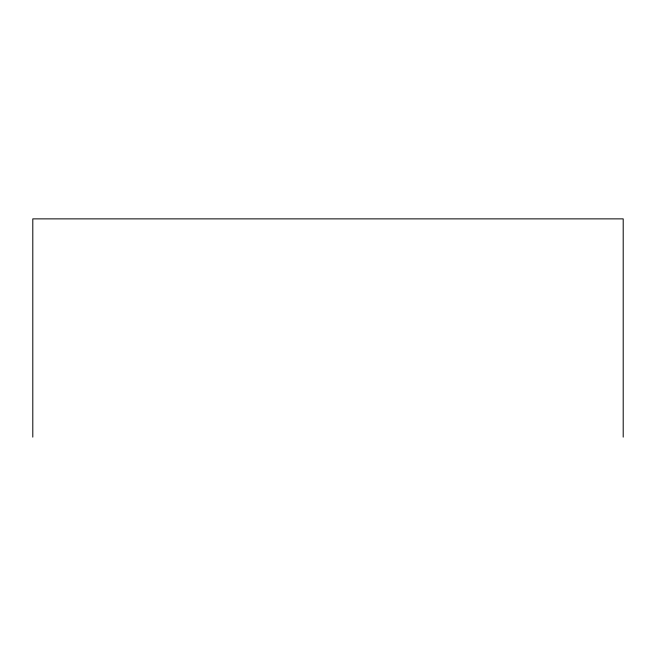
<?xml version="1.0" encoding="UTF-8"?>
<svg xmlns="http://www.w3.org/2000/svg" width="656" height="656" viewBox="0 0 656 656"><rect width="100%" height="100%" fill="white"/><g stroke="black" fill="none" stroke-linecap="round" stroke-linejoin="round"><path stroke-width="0.98" d="M623.2 437.126L623.2 218.874L32.8 218.874L32.8 437.126"/></g></svg>
